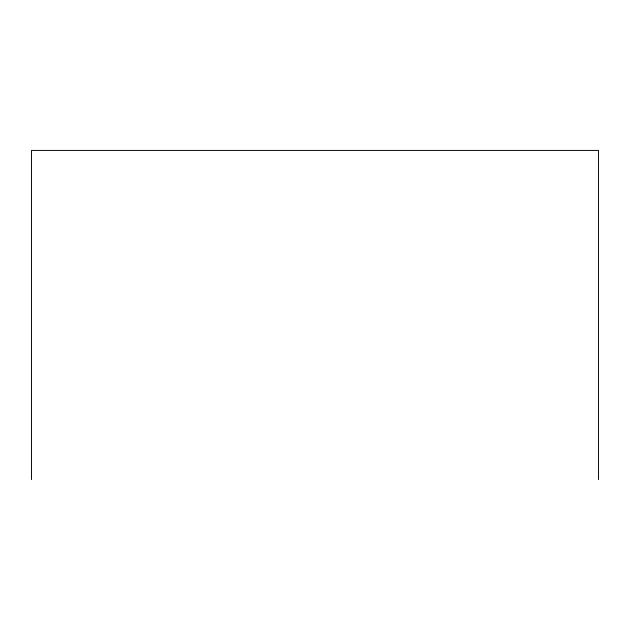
<?xml version="1.0" encoding="UTF-8"?>
<svg xmlns="http://www.w3.org/2000/svg" width="630" height="630" viewBox="0 0 630 630"><rect width="100%" height="100%" fill="white"/><g stroke="black" fill="none" stroke-linecap="round" stroke-linejoin="round"><path stroke-width="0.94" d="M598.5 479.58L598.5 150.42L31.5 150.42L31.5 479.58"/></g></svg>
